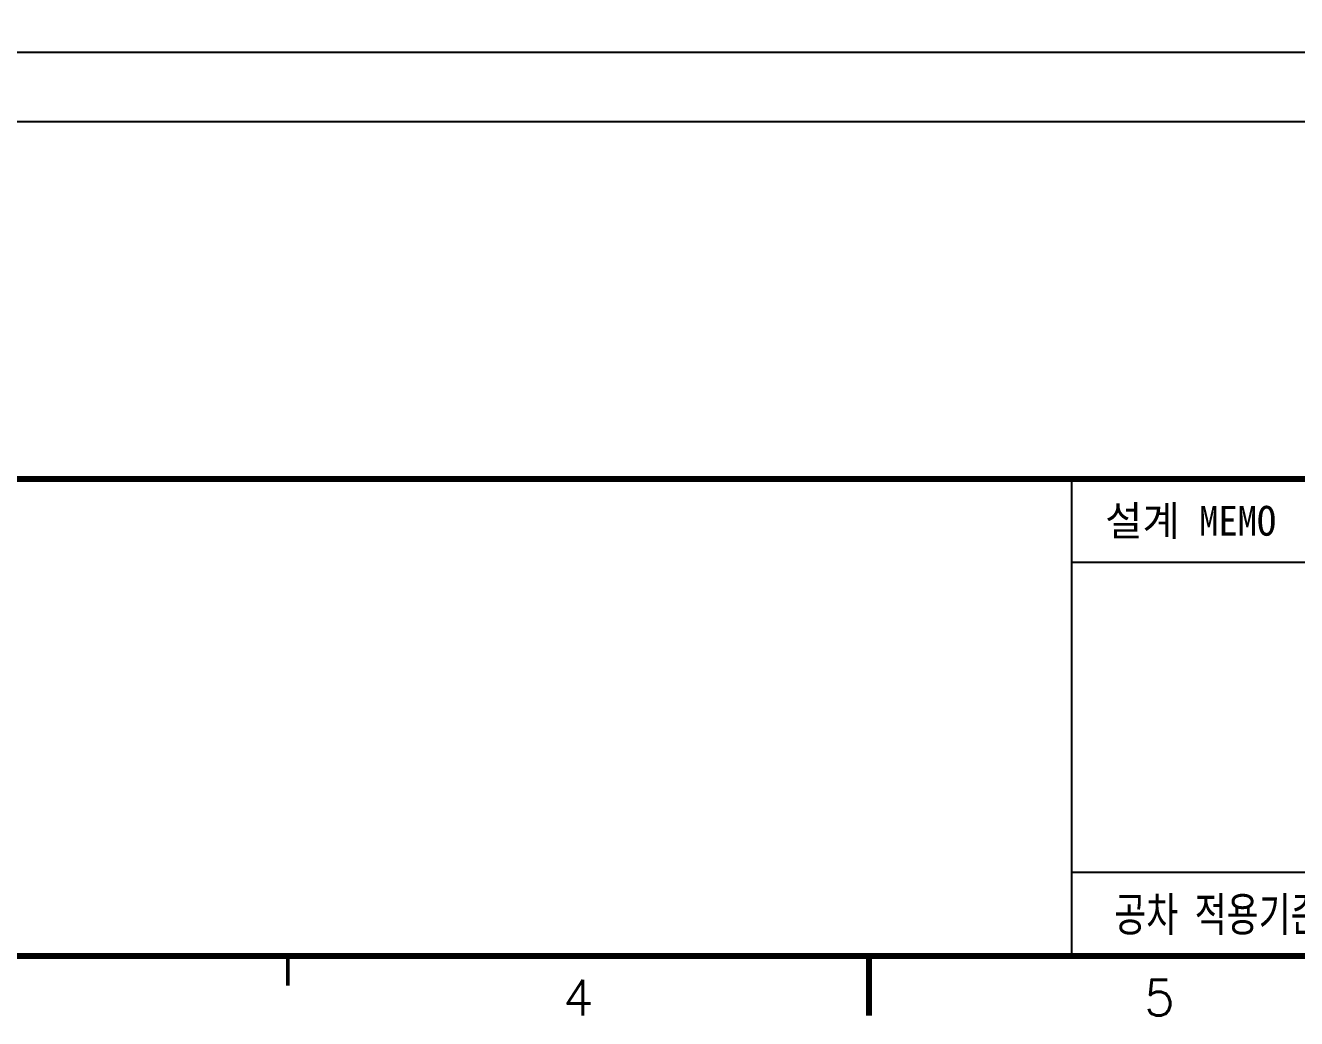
# Model space of a CAD drawing. Extents: x 295 to 953, y 10 to 290.
# Drawn here: x 616.2 to 722.9, y 9.8 to 93 of the extents above; entities that cross this region are included whole.
import ezdxf
from ezdxf.enums import TextEntityAlignment as Align

# ---------------------------------------------------------------- set-up
doc = ezdxf.new("R2010")
doc.units = 0
doc.header["$LTSCALE"] = 5
doc.header["$MEASUREMENT"] = 0
doc.layers.get('0').update_dxf_attribs({"linetype": 'CONTINUOUS', "lineweight": 25})
for name, color, linetype in [('13_C-SILK_GBR', 7, 'CONTINUOUS'), ('SHEET', 3, 'CONTINUOUS'), ('문자', 4, 'CONTINUOUS'), ('테두리', 3, 'CONTINUOUS')]:
    doc.layers.add(name, color=color, linetype=linetype)
doc.styles.get("Standard").update_dxf_attribs({"font": 'simplex.shx'})
doc.styles.add('굴림체', font='')
doc.styles.get('굴림체').set_extended_font_data('GulimChe')

# ---------------------------------------------------------------- blocks, each defined once
blk = doc.blocks.new('C')
at = {"layer": 'SHEET'}
for p, q in [((227, 55), (227, 15)), ((247, 48), (227, 48)), ((311, 22), (227, 22))]:
    blk.add_line(p, q, dxfattribs=at)
at = {"layer": '테두리'}
for points, const_width in [([(15, 285), (15, 15), (405, 15), (405, 285), (15, 285)], 0.5), ([(15, 55), (405, 55)], 0.5), ([(161.25, 12.5), (161.25, 15)], 0.3), ([(210, 10), (210, 15)], 0.5)]:
    blk.add_lwpolyline(points, dxfattribs=dict(at, const_width=const_width))
at = {"layer": '문자', "style": '굴림체'}
blk.add_text('설계 MEMO', height=2.5, dxfattribs=at).set_placement((237, 51.5), align=Align.MIDDLE_CENTER)
at = {"layer": '문자', "style": '굴림체', "width": 0.75}
blk.add_text('공차 적용기준 : WMS C 40201', height=2.85, dxfattribs=at).set_placement((249, 18.5), align=Align.MIDDLE_CENTER)
at = {"layer": '문자'}
for s, p in [('4', (185.62, 11.5)), ('5', (234.38, 11.5))]:
    blk.add_text(s, height=3, dxfattribs=at).set_placement(p, align=Align.MIDDLE)

msp = doc.modelspace()

# ---------------------------------------------------------------- linework, layer by layer
at = {"layer": '13_C-SILK_GBR'}
for p, q in [((843.32, 90.77), (517.85, 90.77)), ((505.48, 85), (865.18, 85))]:
    msp.add_line(p, q, dxfattribs=at)

# ---------------------------------------------------------------- block references
msp.add_blockref('C', (476.98, 0))

doc.saveas('drawing.dxf')
